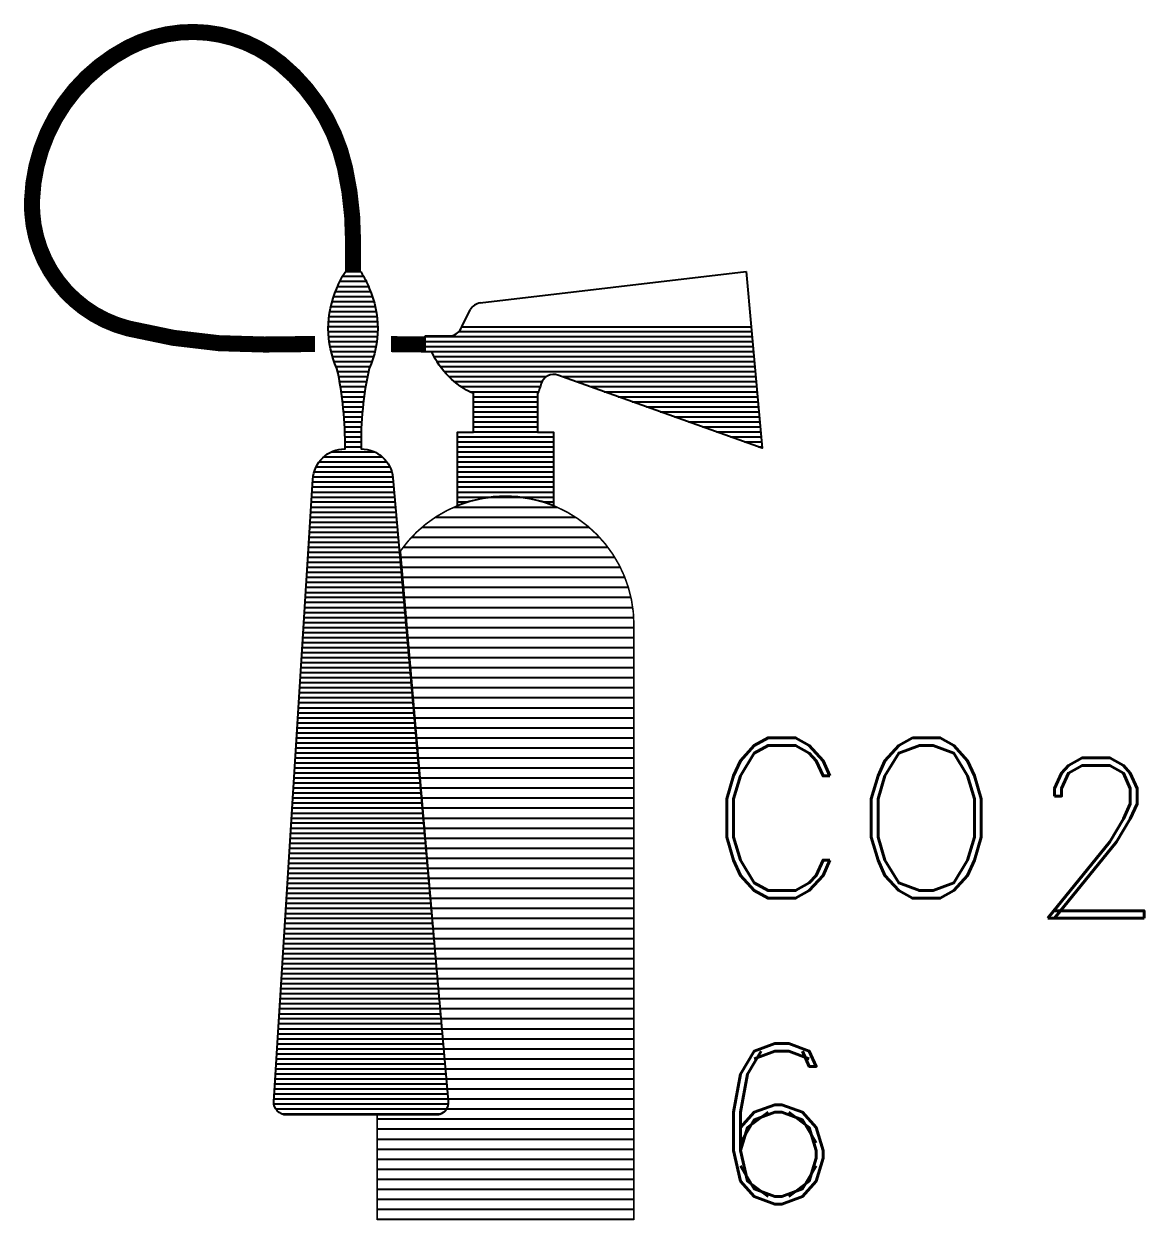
# Model space of a CAD drawing. Header units: millimetres. Extents: x -3 to 2253, y -3 to 1300.
# Drawn here: x 1499 to 1512.96, y -2.01 to 12.9 of the extents above; entities that cross this region are included whole.
import ezdxf

# ---------------------------------------------------------------- set-up
doc = ezdxf.new("R2010")
doc.units = ezdxf.units.MM
for name, color, linetype in [('ROOD', 1, 'Continuous'), ('TXT', 7, 'Continuous'), ('VEILIG', 7, 'Continuous')]:
    doc.layers.add(name, color=color, linetype=linetype)
doc.styles.add('ROMAND', font='romand')

# ---------------------------------------------------------------- blocks, each defined once
blk = doc.blocks.new('*X55')
at = {"color": 0}
for p, q in [((72.361, 44.875), (73.639, 44.875)), ((72.84, 45), (73.16, 45)), ((72.129, 44.75), (73.871, 44.75)), ((71.961, 44.625), (74.039, 44.625)), ((71.831, 44.5), (74.169, 44.5)), ((71.725, 44.375), (74.275, 44.375)), ((71.698, 44.25), (74.361, 44.25)), ((71.709, 44.125), (74.43, 44.125)), ((71.719, 44), (74.486, 44)), ((71.73, 43.875), (74.53, 43.875)), ((71.741, 43.75), (74.563, 43.75)), ((71.752, 43.625), (74.585, 43.625)), ((71.763, 43.5), (74.597, 43.5)), ((71.774, 43.375), (74.6, 43.375)), ((71.785, 43.25), (74.6, 43.25)), ((71.795, 43.125), (74.6, 43.125)), ((71.806, 43), (74.6, 43)), ((71.817, 42.875), (74.6, 42.875)), ((71.828, 42.75), (74.6, 42.75)), ((71.839, 42.625), (74.6, 42.625)), ((71.85, 42.5), (74.6, 42.5)), ((71.861, 42.375), (74.6, 42.375)), ((71.872, 42.25), (74.6, 42.25)), ((71.882, 42.125), (74.6, 42.125)), ((71.893, 42), (74.6, 42)), ((71.904, 41.875), (74.6, 41.875)), ((71.915, 41.75), (74.6, 41.75)), ((71.926, 41.625), (74.6, 41.625)), ((71.937, 41.5), (74.6, 41.5)), ((71.948, 41.375), (74.6, 41.375)), ((71.959, 41.25), (74.6, 41.25)), ((71.969, 41.125), (74.6, 41.125)), ((71.98, 41), (74.6, 41)), ((71.991, 40.875), (74.6, 40.875)), ((72.002, 40.75), (74.6, 40.75)), ((72.013, 40.625), (74.6, 40.625)), ((72.024, 40.5), (74.6, 40.5)), ((72.035, 40.375), (74.6, 40.375)), ((72.046, 40.25), (74.6, 40.25)), ((72.056, 40.125), (74.6, 40.125)), ((72.067, 40), (74.6, 40)), ((72.078, 39.875), (74.6, 39.875)), ((72.089, 39.75), (74.6, 39.75)), ((72.1, 39.625), (74.6, 39.625)), ((72.111, 39.5), (74.6, 39.5)), ((72.122, 39.375), (74.6, 39.375)), ((72.133, 39.25), (74.6, 39.25)), ((72.143, 39.125), (74.6, 39.125)), ((72.154, 39), (74.6, 39)), ((72.165, 38.875), (74.6, 38.875)), ((72.176, 38.75), (74.6, 38.75)), ((72.187, 38.625), (74.6, 38.625)), ((72.198, 38.5), (74.6, 38.5)), ((72.209, 38.375), (74.6, 38.375)), ((72.22, 38.25), (74.6, 38.25)), ((72.23, 38.125), (74.6, 38.125)), ((72.241, 38), (74.6, 38)), ((72.252, 37.875), (74.6, 37.875)), ((72.263, 37.75), (74.6, 37.75)), ((72.274, 37.625), (74.6, 37.625)), ((72.285, 37.5), (74.6, 37.5)), ((72.268, 37.375), (74.6, 37.375)), ((71.4, 37.25), (74.6, 37.25)), ((71.4, 37.125), (74.6, 37.125)), ((71.4, 37), (74.6, 37)), ((71.4, 36.875), (74.6, 36.875)), ((71.4, 36.75), (74.6, 36.75)), ((71.4, 36.625), (74.6, 36.625)), ((71.4, 36.5), (74.6, 36.5)), ((71.4, 36.375), (74.6, 36.375)), ((71.4, 36.25), (74.6, 36.25)), ((71.4, 36.125), (74.6, 36.125)), ((71.4, 36), (74.6, 36))]:
    blk.add_line(p, q, dxfattribs=at)
blk = doc.blocks.new('*X56')
at = {"color": 0}
for p, q in [((70.967, 47.75), (71.233, 47.75)), ((71.01, 47.812), (71.19, 47.812)), ((70.884, 47.562), (71.316, 47.562)), ((70.908, 47.625), (71.292, 47.625)), ((70.934, 47.688), (71.266, 47.688)), ((70.84, 47.438), (71.36, 47.438)), ((70.86, 47.5), (71.34, 47.5)), ((70.801, 47.25), (71.399, 47.25)), ((70.811, 47.312), (71.389, 47.312)), ((70.823, 47.375), (71.377, 47.375)), ((70.792, 47.125), (71.408, 47.125)), ((70.795, 47.188), (71.405, 47.188)), ((70.792, 47.062), (71.408, 47.062)), ((70.796, 47), (71.404, 47)), ((72, 47), (76.073, 47)), ((72.421, 47.062), (76.068, 47.062)), ((70.803, 46.938), (71.397, 46.938)), ((70.813, 46.875), (71.387, 46.875)), ((70.826, 46.812), (71.374, 46.812)), ((72, 46.938), (76.079, 46.938)), ((72, 46.875), (76.085, 46.875)), ((72, 46.812), (76.091, 46.812)), ((70.843, 46.75), (71.357, 46.75)), ((70.864, 46.688), (71.336, 46.688)), ((72.111, 46.75), (76.096, 46.75)), ((72.146, 46.688), (76.102, 46.688)), ((70.889, 46.625), (71.311, 46.625)), ((70.908, 46.562), (71.292, 46.562)), ((72.188, 46.625), (76.108, 46.625)), ((72.236, 46.562), (76.113, 46.562)), ((70.921, 46.5), (71.279, 46.5)), ((70.932, 46.438), (71.268, 46.438)), ((70.943, 46.375), (71.257, 46.375)), ((72.294, 46.5), (73.508, 46.5)), ((72.363, 46.438), (73.455, 46.438)), ((72.447, 46.375), (73.434, 46.375)), ((73.706, 46.5), (76.119, 46.5)), ((73.881, 46.438), (76.125, 46.438)), ((74.056, 46.375), (76.13, 46.375)), ((70.953, 46.312), (71.247, 46.312)), ((70.962, 46.25), (71.238, 46.25)), ((72.555, 46.312), (73.409, 46.312)), ((72.6, 46.25), (73.4, 46.25)), ((74.231, 46.312), (76.136, 46.312)), ((74.405, 46.25), (76.142, 46.25)), ((70.97, 46.188), (71.23, 46.188)), ((70.977, 46.125), (71.223, 46.125)), ((70.983, 46.062), (71.217, 46.062)), ((72.6, 46.188), (73.4, 46.188)), ((72.6, 46.125), (73.4, 46.125)), ((72.6, 46.062), (73.4, 46.062)), ((74.58, 46.188), (76.147, 46.188)), ((74.755, 46.125), (76.153, 46.125)), ((74.929, 46.062), (76.159, 46.062)), ((70.988, 46), (71.212, 46)), ((70.992, 45.938), (71.208, 45.938)), ((72.6, 46), (73.4, 46)), ((72.6, 45.938), (73.4, 45.938)), ((75.104, 46), (76.164, 46)), ((75.279, 45.938), (76.17, 45.938)), ((70.996, 45.875), (71.204, 45.875)), ((70.998, 45.812), (71.202, 45.812)), ((72.6, 45.875), (73.4, 45.875)), ((72.6, 45.812), (73.4, 45.812)), ((75.454, 45.875), (76.176, 45.875)), ((75.628, 45.812), (76.181, 45.812)), ((71, 45.75), (71.2, 45.75)), ((71, 45.625), (71.2, 45.625)), ((71.001, 45.688), (71.199, 45.688)), ((72.4, 45.75), (73.6, 45.75)), ((72.4, 45.688), (73.6, 45.688)), ((72.4, 45.625), (73.6, 45.625)), ((75.803, 45.75), (76.187, 45.75)), ((75.978, 45.688), (76.193, 45.688)), ((76.152, 45.625), (76.198, 45.625)), ((70.735, 45.5), (71.465, 45.5)), ((70.831, 45.562), (71.369, 45.562)), ((72.4, 45.562), (73.6, 45.562)), ((72.4, 45.5), (73.6, 45.5)), ((70.616, 45.312), (71.584, 45.312)), ((70.64, 45.375), (71.56, 45.375)), ((70.678, 45.438), (71.522, 45.438)), ((72.4, 45.438), (73.6, 45.438)), ((72.4, 45.375), (73.6, 45.375)), ((72.4, 45.312), (73.6, 45.312)), ((70.598, 45.188), (71.603, 45.188)), ((70.603, 45.25), (71.597, 45.25)), ((72.4, 45.25), (73.6, 45.25)), ((72.4, 45.188), (73.6, 45.188)), ((70.591, 45.062), (71.614, 45.062)), ((70.595, 45.125), (71.608, 45.125)), ((72.4, 45.125), (73.6, 45.125)), ((72.4, 45.062), (73.6, 45.062)), ((70.579, 44.875), (71.63, 44.875)), ((70.583, 44.938), (71.625, 44.938)), ((70.587, 45), (71.619, 45)), ((72.4, 45), (72.84, 45)), ((72.4, 44.938), (72.53, 44.938)), ((73.16, 45), (73.6, 45)), ((73.47, 44.938), (73.6, 44.938)), ((70.571, 44.75), (71.641, 44.75)), ((70.575, 44.812), (71.636, 44.812)), ((70.563, 44.625), (71.653, 44.625)), ((70.567, 44.688), (71.647, 44.688)), ((70.551, 44.438), (71.669, 44.438)), ((70.555, 44.5), (71.664, 44.5)), ((70.559, 44.562), (71.658, 44.562)), ((70.543, 44.312), (71.68, 44.312)), ((70.547, 44.375), (71.675, 44.375)), ((70.532, 44.125), (71.697, 44.125)), ((70.536, 44.188), (71.691, 44.188)), ((70.539, 44.25), (71.686, 44.25)), ((70.524, 44), (71.708, 44)), ((70.528, 44.062), (71.702, 44.062)), ((70.516, 43.875), (71.719, 43.875)), ((70.52, 43.938), (71.714, 43.938)), ((70.504, 43.688), (71.736, 43.688)), ((70.508, 43.75), (71.73, 43.75)), ((70.512, 43.812), (71.725, 43.812)), ((70.496, 43.562), (71.747, 43.562)), ((70.5, 43.625), (71.741, 43.625)), ((70.484, 43.375), (71.763, 43.375)), ((70.488, 43.438), (71.758, 43.438)), ((70.492, 43.5), (71.752, 43.5)), ((70.477, 43.25), (71.775, 43.25)), ((70.48, 43.312), (71.769, 43.312)), ((70.469, 43.125), (71.786, 43.125)), ((70.473, 43.188), (71.78, 43.188)), ((70.457, 42.938), (71.802, 42.938)), ((70.461, 43), (71.797, 43)), ((70.465, 43.062), (71.791, 43.062)), ((70.449, 42.812), (71.813, 42.812)), ((70.453, 42.875), (71.808, 42.875)), ((70.441, 42.688), (71.824, 42.688)), ((70.445, 42.75), (71.819, 42.75)), ((70.429, 42.5), (71.841, 42.5)), ((70.433, 42.562), (71.836, 42.562)), ((70.437, 42.625), (71.83, 42.625)), ((70.421, 42.375), (71.852, 42.375)), ((70.425, 42.438), (71.847, 42.438)), ((70.41, 42.188), (71.869, 42.188)), ((70.414, 42.25), (71.863, 42.25)), ((70.418, 42.312), (71.858, 42.312)), ((70.402, 42.062), (71.88, 42.062)), ((70.406, 42.125), (71.874, 42.125)), ((70.394, 41.938), (71.891, 41.938)), ((70.398, 42), (71.885, 42)), ((70.382, 41.75), (71.908, 41.75)), ((70.386, 41.812), (71.902, 41.812)), ((70.39, 41.875), (71.896, 41.875)), ((70.374, 41.625), (71.919, 41.625)), ((70.378, 41.688), (71.913, 41.688)), ((70.362, 41.438), (71.935, 41.438)), ((70.366, 41.5), (71.93, 41.5)), ((70.37, 41.562), (71.924, 41.562)), ((70.355, 41.312), (71.946, 41.312)), ((70.359, 41.375), (71.941, 41.375)), ((70.347, 41.188), (71.957, 41.188)), ((70.351, 41.25), (71.952, 41.25)), ((70.335, 41), (71.974, 41)), ((70.339, 41.062), (71.969, 41.062)), ((70.343, 41.125), (71.963, 41.125)), ((70.327, 40.875), (71.985, 40.875)), ((70.331, 40.938), (71.98, 40.938)), ((70.319, 40.75), (71.996, 40.75)), ((70.323, 40.812), (71.991, 40.812)), ((70.307, 40.562), (72.013, 40.562)), ((70.311, 40.625), (72.007, 40.625)), ((70.315, 40.688), (72.002, 40.688)), ((70.3, 40.438), (72.024, 40.438)), ((70.303, 40.5), (72.018, 40.5)), ((70.288, 40.25), (72.041, 40.25)), ((70.292, 40.312), (72.035, 40.312)), ((70.296, 40.375), (72.03, 40.375)), ((70.28, 40.125), (72.052, 40.125)), ((70.284, 40.188), (72.046, 40.188)), ((70.272, 40), (72.063, 40)), ((70.276, 40.062), (72.057, 40.062)), ((70.26, 39.812), (72.079, 39.812)), ((70.264, 39.875), (72.074, 39.875)), ((70.268, 39.938), (72.068, 39.938)), ((70.252, 39.688), (72.091, 39.688)), ((70.256, 39.75), (72.085, 39.75)), ((70.241, 39.5), (72.107, 39.5)), ((70.244, 39.562), (72.102, 39.562)), ((70.248, 39.625), (72.096, 39.625)), ((70.233, 39.375), (72.118, 39.375)), ((70.237, 39.438), (72.113, 39.438)), ((70.225, 39.25), (72.129, 39.25)), ((70.229, 39.312), (72.124, 39.312)), ((70.213, 39.062), (72.146, 39.062)), ((70.217, 39.125), (72.14, 39.125)), ((70.221, 39.188), (72.135, 39.188)), ((70.205, 38.938), (72.157, 38.938)), ((70.209, 39), (72.152, 39)), ((70.197, 38.812), (72.168, 38.812)), ((70.201, 38.875), (72.163, 38.875)), ((70.186, 38.625), (72.185, 38.625)), ((70.189, 38.688), (72.179, 38.688)), ((70.193, 38.75), (72.174, 38.75)), ((70.178, 38.5), (72.196, 38.5)), ((70.182, 38.562), (72.19, 38.562)), ((70.166, 38.312), (72.212, 38.312)), ((70.17, 38.375), (72.207, 38.375)), ((70.174, 38.438), (72.201, 38.438)), ((70.158, 38.188), (72.224, 38.188)), ((70.162, 38.25), (72.218, 38.25)), ((70.15, 38.062), (72.235, 38.062)), ((70.154, 38.125), (72.229, 38.125)), ((70.138, 37.875), (72.251, 37.875)), ((70.142, 37.938), (72.246, 37.938)), ((70.146, 38), (72.24, 38)), ((70.13, 37.75), (72.262, 37.75)), ((70.134, 37.812), (72.257, 37.812)), ((70.119, 37.562), (72.279, 37.562)), ((70.123, 37.625), (72.273, 37.625)), ((70.127, 37.688), (72.268, 37.688)), ((70.114, 37.438), (72.286, 37.438)), ((70.115, 37.5), (72.285, 37.5)), ((70.137, 37.375), (72.263, 37.375)), ((70.211, 37.312), (72.189, 37.312))]:
    blk.add_line(p, q, dxfattribs=at)
blk = doc.blocks.new('0203')
at = {"layer": 'VEILIG'}
for p, q in [((-0.314, 4.418), (3, 4.808)), ((3, 4.808), (3.062, 4.121)), ((-0.543, 4.121), (-0.439, 4.331))]:
    blk.add_line(p, q, dxfattribs=at)
for points, const_width in [([(-1.9, 4.8), (-1.9, 5.2, 0.055385), (-2, 6.1, 0.166689), (-2.8, 7.4, 0.300551), (-4.7, 7.6, 0.270542), (-5.9, 5.7, 0.352828), (-4.7, 4.1, 0.065997), (-3, 3.9, -0.002302), (-2.373, 3.906, -0.666371)], 0.2), ([(-1.427, 3.905, -0.001569), (-1, 3.9, -0.666371)], 0.2), ([(-1.309, 1.328, -0.732599), (1.6, 0.408), (1.6, -7), (-1.6, -7), (-1.6, -5.7), (-0.861, -5.7, 0.444255), (-0.712, -5.535), (-1.309, 1.328)], 0.02)]:
    blk.add_lwpolyline(points, format="xyb", dxfattribs=dict(at, const_width=const_width))
for points in [[(-1.8, 4.8, -0.078461), (-1.7, 4.6, -0.216637), (-1.7, 3.6, 0.058232), (-1.8, 2.6, -0.385314), (-1.402, 2.24), (-0.713, -5.524, -0.443716), (-0.872, -5.7), (-2.728, -5.7, -0.428923), (-2.887, -5.532), (-2.4, 2.22, -0.399656), (-2, 2.6, 0.058232), (-2.1, 3.6, -0.216637), (-2.1, 4.6, -0.078461), (-2, 4.8, -0.514618)], [(-1, 4.008), (-0.699, 4.008, 0.284079), (-0.556, 4.096), (-0.543, 4.121), (3.062, 4.121), (3.2, 2.608), (0.653, 3.519, 0.432599), (0.446, 3.413, -0.038855), (0.4, 3.291), (0.4, 2.808), (0.6, 2.808), (0.6, 1.891, 0.194601), (-0.6, 1.891), (-0.6, 2.808), (-0.4, 2.808), (-0.4, 3.291, -0.189149), (-0.917, 3.808), (-1, 3.808), (-1, 4.008)]]:
    blk.add_lwpolyline(points, format="xyb", close=True, dxfattribs=at)
at = {"layer": 'VEILIG', "const_width": 0.02}
for points in [[(-1.225, 0.5), (1.6, 0.5)], [(-1.6, -6.25), (1.6, -6.25)]]:
    blk.add_lwpolyline(points, dxfattribs=at)
at = {"layer": 'VEILIG'}
blk.add_arc((-0.296, 4.259), 0.16, 96.7098, 153.4349, dxfattribs=at)
at = {"layer": 'ROOD'}
blk.add_blockref('*X55', (-73, -43), dxfattribs=at)
at = {"layer": 'VEILIG'}
blk.add_blockref('*X56', (-73, -43), dxfattribs=at)
at = {"layer": 'TXT', "style": 'ROMAND'}
for s, p in [('CO', (2.5, -3)), ('2', (6.5, -3.25)), ('6', (2.5, -6.81))]:
    blk.add_text(s, height=2, dxfattribs=at).set_placement(p)

msp = doc.modelspace()

# ---------------------------------------------------------------- block references
msp.add_blockref('0203', (1505, 5))

doc.saveas('drawing.dxf')
